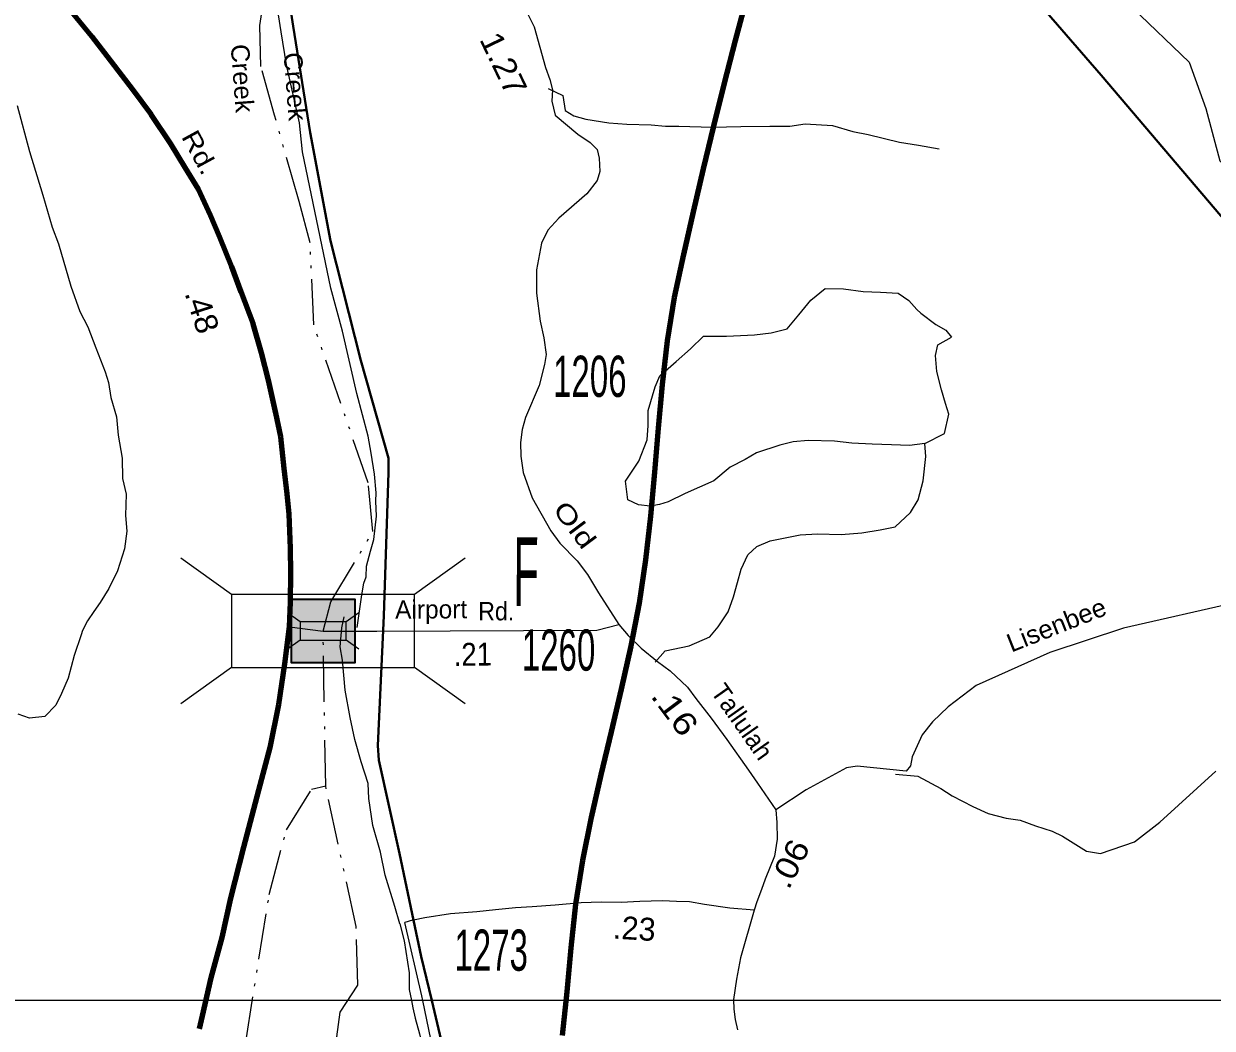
# Model space of a CAD drawing. Extents: x 149318 to 195731, y 173997 to 201585.
# Drawn here: x 173487 to 174786, y 182845 to 183943 of the extents above; entities that cross this region are included whole.
import ezdxf
from ezdxf.enums import TextEntityAlignment as Align

# ---------------------------------------------------------------- set-up
doc = ezdxf.new("R2010")
doc.units = 0
doc.header["$LTSCALE"] = 10
doc.linetypes.add('DASH_DOUBLE_DOT', pattern=[9.2, 5, -1.2, 0.3, -1.2, 0.3, -1.2])
doc.linetypes.add('LONG_DASHED', pattern=[7.5, 6, -1.5])
for name, color, linetype, lineweight in [('11', 7, 'Continuous', 40), ('17', 7, 'Continuous', 13), ('22', 7, 'Continuous', 13), ('28', 7, 'Continuous', 120), ('3', 7, 'Continuous', 158), ('31', 7, 'Continuous', 35), ('32', 7, 'Continuous', 25), ('35', 7, 'Continuous', 13), ('44', 7, 'Continuous', 13), ('50', 7, 'Continuous', 13), ('56', 7, 'Continuous', 40), ('59', 7, 'DASH_DOUBLE_DOT', 13), ('63', 7, 'Continuous', 13), ('8', 7, 'Continuous', 25)]:
    doc.layers.add(name, color=color, linetype=linetype, lineweight=lineweight)
doc.layers.add('21', color=7, linetype='Continuous')
doc.layers.add('6', color=7, linetype='Continuous')

msp = doc.modelspace()

# ---------------------------------------------------------------- hatches: boundary and pattern name
at = {"layer": '31'}
msp.add_hatch(color=256, dxfattribs=at).paths.add_polyline_path([(173779.74, 183313.9), (173849.22, 183313.9), (173849.22, 183244.37), (173779.74, 183244.37)])

# ---------------------------------------------------------------- linework, layer by layer
at = {"layer": '28'}
for points in [[(173777.85, 183283.71), (173778.98, 183310.58), (173779.16, 183342.44), (173778.98, 183369.69), (173777.46, 183406.74), (173775.2, 183429.09), (173772.01, 183456.9), (173768.25, 183491.32), (173762.62, 183517.25), (173754.73, 183553.32), (173747.22, 183583.23), (173738.02, 183614.79), (173725.06, 183649.36), (173714.74, 183676.98), (173701.4, 183709.48), (173691.26, 183733.34), (173678.12, 183762.02), (173663.66, 183785.5), (173648.08, 183811.43), (173626.67, 183843.48), (173606.58, 183870.35), (173582.63, 183901.91), (173561.6, 183928.78), (173536.44, 183959.21)], [(173679.45, 182844.6), (173682.46, 182858.88), (173692.03, 182900.4), (173704.24, 182944.44), (173713.63, 182987.28), (173727.9, 183042.89), (173744.24, 183105.45), (173756.63, 183151.86), (173766.21, 183198.9), (173772.78, 183243.24), (173777.85, 183283.71)]]:
    msp.add_lwpolyline(points, dxfattribs=at)
at = {"layer": '3'}
msp.add_lwpolyline([(174277.33, 183970.87), (174264.88, 183924.28), (174252.84, 183877.58), (174241.18, 183830.8), (174229.88, 183783.98), (174218.9, 183737.15), (174208.23, 183690.36), (174198.2, 183643.55), (174190.57, 183596.28), (174184.92, 183548.63), (174180.49, 183500.74), (174176.52, 183452.74), (174172.24, 183404.8), (174166.9, 183357.04), (174159.75, 183309.61), (174150.66, 183262.52), (174140.27, 183215.65), (174129.17, 183168.9), (174117.99, 183122.16), (174107.35, 183075.33), (174097.86, 183028.3), (174090.46, 182980.89), (174085.28, 182933.04), (174080.83, 182885.08), (174075.58, 182837.32)], dxfattribs=at)
at = {"layer": '31'}
msp.add_lwpolyline([(173779.74, 183313.9), (173849.22, 183313.9), (173849.22, 183244.37), (173779.74, 183244.37)], close=True, dxfattribs=at)
at = {"layer": '32'}
msp.add_line((173777.85, 183283.71), (173814.48, 183279.13), dxfattribs=at)
for points in [[(174028.61, 183972.48), (174044.95, 183939.42), (174057.65, 183894.74), (174062.37, 183881.67), (174065.28, 183870.41), (174064.55, 183858.06), (174068.15, 183842.71), (174092.76, 183821.83), (174106.3, 183813.02), (174113.92, 183805.39), (174116.1, 183795.94), (174116.83, 183781.05), (174113.92, 183771.24), (174102.67, 183756.9), (174072.17, 183730.38), (174060.19, 183716.94), (174053.3, 183702.77), (174047.49, 183673.71), (174047.49, 183648.29), (174051.71, 183617.81), (174055.7, 183599.65), (174058.24, 183581.21), (174056.43, 183570.32), (174050.62, 183547.52), (174035.56, 183512.47), (174032.11, 183499.39), (174030.11, 183485.04), (174030.65, 183470.15), (174033.2, 183452.35), (174042.82, 183424.57), (174063.25, 183388.55), (174073.28, 183375.15), (174092.01, 183355.73), (174103.44, 183341.02), (174115.42, 183320.86), (174137.75, 183286.17)], [(174814.11, 183310.69), (174689.11, 183282.18), (174608.7, 183255.66), (174528.11, 183219.52), (174497.56, 183196.29), (174480.37, 183179.83), (174469.01, 183165.67), (174458.3, 183141.88), (174456.3, 183131.7), (174451.77, 183126.07), (174398.04, 183131.34), (174386.42, 183129.71), (174342.53, 183105.55), (174309.13, 183083.94)], [(173814.48, 183279.13), (173873.08, 183279.13), (174113.43, 183280.18), (174137.75, 183286.17)], [(174137.75, 183286.17), (174147.73, 183274.19), (174161.89, 183260.38), (174179.86, 183245.85), (174193.64, 183235.57), (174212.71, 183217.88), (174221.97, 183205.35), (174238.41, 183183.92), (174255.52, 183160.75), (174279.44, 183127.07), (174289.34, 183112.89), (174309.13, 183083.94)], [(174309.13, 183083.94), (174310.22, 183070.14), (174310.55, 183051.88), (174307.64, 183033.36), (174297.48, 183007.93), (174293.48, 182996.67), (174288.4, 182983.23), (174285.5, 182974.15)], [(174285.5, 182974.15), (174259, 182976.42), (174231.41, 182980.42), (174214.71, 182983.14), (174200.66, 182983.68), (174185.23, 182984.23), (174160.54, 182983.68), (174140.27, 182982.72), (174118.43, 182982.78), (174096.47, 182982.05), (174068.15, 182979.69), (174043.1, 182977.87), (174024.59, 182976.6), (174002.92, 182974.42), (173982.59, 182972.42), (173953.54, 182970.06), (173925.66, 182965.7), (173913.35, 182963.28), (173912.05, 182963.31), (173903.87, 182960.86)], [(174285.5, 182974.15), (174270.54, 182922.12), (174266.18, 182898.87), (174263.1, 182876.71), (174263.46, 182866), (174264.91, 182854.73), (174267.46, 182843.47)]]:
    msp.add_lwpolyline(points, dxfattribs=at)
at = {"layer": '35'}
for points in [[(173827.83, 184372.94), (173843.39, 184344.4), (173893.97, 184295.1), (173947.14, 184225.04), (173965.29, 184210.77), (173992.52, 184201.68), (174004.2, 184195.2), (174043.1, 184165.36), (174115.72, 184108.27), (174150.73, 184092.7), (174206.5, 184084.92), (174259.67, 184061.57), (174275.23, 184043.4), (174316.34, 183998), (174394.14, 183973.35), (174495.3, 183983.72), (174565.32, 184000.59), (174656.1, 183988.91), (174698.63, 183960.37), (174760.88, 183900.69), (174779.04, 183850.1), (174794.6, 183793.01), (174811.46, 183774.85)], [(174060.48, 183872.06), (174076.31, 183864.14), (174078.84, 183847.97), (174088.62, 183842.17), (174101.52, 183838.33), (174126.58, 183834.27), (174146.23, 183832.91), (174172.94, 183832.19), (174188.51, 183830.67), (174203.12, 183830.88), (174239.7, 183829.52), (174270.85, 183830.2), (174302.78, 183830.81), (174324.36, 183830.88), (174341.21, 183833.18), (174371.07, 183831.38), (174393.37, 183825.01), (174410.19, 183821.47), (174444.25, 183813.26), (174465.24, 183809.87), (174487.6, 183805.8)], [(173480.1, 183853.29), (173493.43, 183803.04), (173508.22, 183755.26), (173518.31, 183720.27), (173525.21, 183702.14), (173538.58, 183655.8), (173548.73, 183628.4), (173557.18, 183611.44), (173566.02, 183588.47), (173576.09, 183562.27), (173579.75, 183550.6), (173582.52, 183534.15), (173588.6, 183513.24), (173590.4, 183493.21), (173594.69, 183467.93), (173595.04, 183445.93), (173599.29, 183428.65), (173598.63, 183405.47), (173599.88, 183388.25), (173597.5, 183369.1), (173589.81, 183344.86), (173580.33, 183325.46), (173570.93, 183310.45), (173563.93, 183300.6), (173556.93, 183290.34), (173551.41, 183279.65), (173549.92, 183274.89), (173542.26, 183252.25), (173535.87, 183227.58), (173528.54, 183210.93), (173522.18, 183198.27), (173510.24, 183185.71), (173493.51, 183184.04), (173481, 183188.29)], [(174472.25, 183483.91), (174455.22, 183481.85), (174435.64, 183482.64), (174414.36, 183483.47), (174392.38, 183484.31), (174373.24, 183486.7), (174344.56, 183487.27), (174328.04, 183486), (174313.47, 183482.3), (174288.11, 183474.01), (174275.66, 183466.66), (174259.5, 183458.19), (174241.5, 183443.35), (174225.97, 183436.47), (174210.14, 183429.59), (174191.56, 183420.36), (174182.1, 183417.35), (174171.97, 183415.56), (174159.2, 183417.01), (174147.31, 183422.45), (174144.92, 183442.89), (174159.55, 183464.59), (174168.62, 183488), (174169.54, 183503.58), (174169.57, 183519.97), (174177.48, 183545.81), (174182.33, 183558.11), (174200.34, 183573.74), (174215.91, 183587.42), (174230.18, 183601.13), (174255.18, 183601.43), (174286, 183602.81), (174304.03, 183604.85), (174321.72, 183609.29), (174334.52, 183624.63), (174347.54, 183640.77), (174363.19, 183653.25), (174383.28, 183652.85), (174404.61, 183650.02), (174423.79, 183649.23), (174442.97, 183648.45), (174454.6, 183640.22), (174463.4, 183630.44), (174467.72, 183626.36), (174484.16, 183614.03), (174495.14, 183607.81), (174501.18, 183600.09)], [(174472.25, 183483.91), (174493.57, 183495.08), (174498.19, 183516.18), (174494.53, 183527.85), (174490.23, 183542.73), (174485.34, 183562.82), (174483.58, 183580.05), (174486.32, 183591.99), (174501.18, 183600.09)], [(174177.54, 183245.1), (174188.18, 183257.68), (174214.39, 183263.15), (174236.97, 183272.69), (174246.09, 183283.71), (174257.02, 183300.28), (174262.85, 183316.56), (174267.16, 183332.07), (174271.35, 183346.78), (174278.66, 183362.23), (174288.45, 183371.63), (174303.07, 183377.74), (174335.69, 183384.28), (174354.91, 183385.49), (174380.78, 183384.57), (174403.11, 183386.53), (174423.17, 183389.72), (174439.63, 183392.99), (174456.44, 183408.65), (174464.92, 183422.47), (174470.13, 183443.16), (174473.17, 183469.89), (174472.25, 183483.91)], [(173898.27, 182959.19), (173892.85, 182978.09), (173882.44, 183012.29), (173877.25, 183037.58), (173868.73, 183066.55), (173864.43, 183096.22), (173863.86, 183112.63), (173855.94, 183136.38), (173849.23, 183160.51), (173844.02, 183184.61), (173838.52, 183214.71), (173835.78, 183247.16), (173833.08, 183262.01), (173834.89, 183282.76), (173837.63, 183294.7)], [(174439.9, 183122.66), (174464.36, 183120.74), (174489.56, 183107.23), (174501.8, 183099.03), (174524.67, 183087.41), (174541.17, 183079.74), (174560.96, 183074.55), (174576.25, 183072.34), (174592.92, 183066.41), (174611.2, 183060.44), (174622.48, 183055.02), (174648.91, 183038.77), (174664.21, 183036.06), (174701.12, 183048.67), (174729.03, 183070.29), (174790.24, 183126.14)], [(173898.27, 182959.19), (173902.89, 182940.7), (173908.39, 182905.8), (173908.62, 182887.4), (173911.01, 182875.38)], [(173911.01, 182875.38), (173912.61, 182867.33), (173915.09, 182856.08), (173919.95, 182839.19), (173923.32, 182823.12), (173925.72, 182813.08), (173926.63, 182803.46), (173929.08, 182796.22), (173941.46, 182788.07)]]:
    msp.add_lwpolyline(points, dxfattribs=at)
at = {"layer": '44'}
for points in [[(173851.61, 183282.9), (173856.81, 183318.71), (173858.97, 183331.46), (173861.4, 183338.21), (173862.04, 183350.2), (173866.27, 183366.51), (173869.92, 183379.23), (173872.73, 183404.77), (173872.07, 183421.17), (173872.34, 183429.97), (173870.55, 183450.4), (173866.92, 183473.66), (173863.59, 183492.12), (173851.34, 183538.76), (173835.51, 183606.65), (173823.05, 183653.69), (173791.96, 183802.67), (173788.6, 183834.33), (173774.58, 183897.79), (173768.7, 183933.9), (173761.09, 183982.84)], [(173941.23, 182789.17), (173923.48, 182875.38), (173922.38, 182880.72), (173903.87, 182960.86)]]:
    msp.add_lwpolyline(points, dxfattribs=at)
at = {"layer": '50'}
for p, q in [((173714.48, 183319.13), (173659.13, 183358.76)), ((173969.84, 183358.76), (173914.48, 183319.13)), ((173714.48, 183239.13), (173659.13, 183199.51)), ((173969.84, 183199.51), (173914.48, 183239.13))]:
    msp.add_line(p, q, dxfattribs=at)
at = {"layer": '50', "linetype": 'LONG_DASHED'}
for p, q in [((173789.48, 183289.13), (173775.64, 183299.04)), ((173853.32, 183299.04), (173839.48, 183289.13)), ((173789.48, 183269.13), (173775.64, 183259.23)), ((173853.32, 183259.23), (173839.48, 183269.13))]:
    msp.add_line(p, q, dxfattribs=at)
at = {"layer": '50'}
msp.add_lwpolyline([(173714.48, 183239.13), (173914.48, 183239.13), (173914.48, 183319.13), (173714.48, 183319.13)], close=True, dxfattribs=at)
at = {"layer": '50', "linetype": 'LONG_DASHED'}
msp.add_lwpolyline([(173789.48, 183269.13), (173839.48, 183269.13), (173839.48, 183289.13), (173789.48, 183289.13)], close=True, dxfattribs=at)
at = {"layer": '56'}
for points in [[(174822.61, 183701.02), (174664.89, 183886.32), (174507, 184068.64), (174305.26, 184307.42), (174196.12, 184438.37), (174101.6, 184550.63), (173993.07, 184676.77), (173880.31, 184806.2), (173771.84, 184935.54), (173655.03, 185057.84), (173546.53, 185190.38), (173494.31, 185255.92)], [(173620.83, 184174.59), (173622.76, 184173.16), (173664.83, 184142.32), (173709.02, 184107.84), (173758.72, 184074.06), (173762.67, 184066.38), (173774.29, 183988.17), (173781.82, 183940.03), (173800.18, 183823.7), (173822.69, 183705.28), (173855.66, 183574.66), (173885.8, 183468.09), (173885.79, 183452.49), (173881.27, 183307.02), (173880.75, 183295.85)], [(173880.75, 183295.85), (173874.19, 183154.01), (173875.47, 183137.99), (173898.01, 183035.97), (173913.35, 182963.28)], [(173913.35, 182963.28), (173921.74, 182923.53), (173933.2, 182875.38), (173953.4, 182790.45)]]:
    msp.add_lwpolyline(points, dxfattribs=at)
at = {"layer": '59'}
msp.add_line((173817.28, 183109.98), (173814.48, 183279.13), dxfattribs=at)
for points in [[(173814.48, 183279.13), (173822.91, 183311.19), (173868.84, 183387.86), (173863.8, 183440.95), (173804.18, 183613.55), (173800.27, 183703.14), (173788.21, 183748.33), (173761.28, 183842.89), (173746.41, 183895.94), (173745.41, 183940.87), (173753.39, 183992.78)], [(173715.41, 182739.12), (173755.59, 182991.27), (173774.27, 183061.86), (173801.83, 183106.3), (173817.28, 183109.98)], [(174007.91, 182376.38), (173911.23, 182531.27), (173890.97, 182585.66), (173850.98, 182809.39), (173829.39, 182835.81), (173833.23, 182862.73), (173852.44, 182892.33), (173850.48, 182956.36), (173817.28, 183109.98)]]:
    msp.add_lwpolyline(points, dxfattribs=at)
at = {"layer": '63'}
for p, q in [((173659.38, 182875.38), (173245.59, 182875.38)), ((173911.01, 182875.38), (173659.38, 182875.38)), ((173923.48, 182875.38), (173911.01, 182875.38)), ((173933.2, 182875.38), (173923.48, 182875.38)), ((174250.41, 182875.38), (173933.2, 182875.38))]:
    msp.add_line(p, q, dxfattribs=at)
msp.add_lwpolyline([(175284.05, 183162.22), (175284.05, 182875.38), (174250.41, 182875.38)], dxfattribs=at)

# ---------------------------------------------------------------- texts
at = {"layer": '11'}
for s, rotation, width, p in [('Old', 306.814, 1.35, (174081.54, 183389.14)), ('Rd.', 359.756, 0.95, (174003.61, 183290.86)), ('Lisenbee', 21.575, 1.05, (174619.59, 183276.51))]:
    msp.add_text(s, height=20, rotation=rotation, dxfattribs=dict(at, width=width)).set_placement(p, align=Align.CENTER)
for s, rotation, p in [('Airport', 0.366, (173932.57, 183292.87)), ('Tallulah', 305.132, (174264.26, 183174.39))]:
    msp.add_text(s, height=20, rotation=rotation, dxfattribs=at).set_placement(p, align=Align.CENTER)
at = {"layer": '17'}
for s, rotation, width, p in [('1.27', 295.673, 1.1, (174000.36, 183893.49)), ('.48', 287.838, 1.05, (173670.31, 183625.06)), ('.21', 0.741, 0.9, (173978.23, 183241.28)), ('.16', 306.759, 1.25, (174188.96, 183184.79)), ('.06', 63.226, 1.15, (174335.36, 183019.36))]:
    msp.add_text(s, height=25, rotation=rotation, dxfattribs=dict(at, width=width)).set_placement(p, align=Align.CENTER)
msp.add_text('.23', height=25, rotation=356.478, dxfattribs=at).set_placement((174153.91, 182941.8), align=Align.CENTER)
at = {"layer": '21', "width": 1.05}
for p in [(173716.19, 183882.28), (173774.07, 183873.3)]:
    msp.add_text('Creek', height=20, rotation=274.241, dxfattribs=at).set_placement(p, align=Align.CENTER)
at = {"layer": '22', "width": 0.45}
msp.add_text('F', height=75, rotation=359.756, dxfattribs=at).set_placement((174036.11, 183306.58), align=Align.CENTER)
at = {"layer": '6', "width": 1.2}
msp.add_text('Rd.', height=20, rotation=298.642, dxfattribs=at).set_placement((173670.97, 183797.34), align=Align.CENTER)
at = {"layer": '8', "width": 0.6}
for s, p in [('1206', (174105.94, 183534.96)), ('1260', (174071.8, 183235.88)), ('1273', (173998.12, 182908.03))]:
    msp.add_text(s, height=45, dxfattribs=at).set_placement(p, align=Align.CENTER)

doc.saveas('drawing.dxf')
